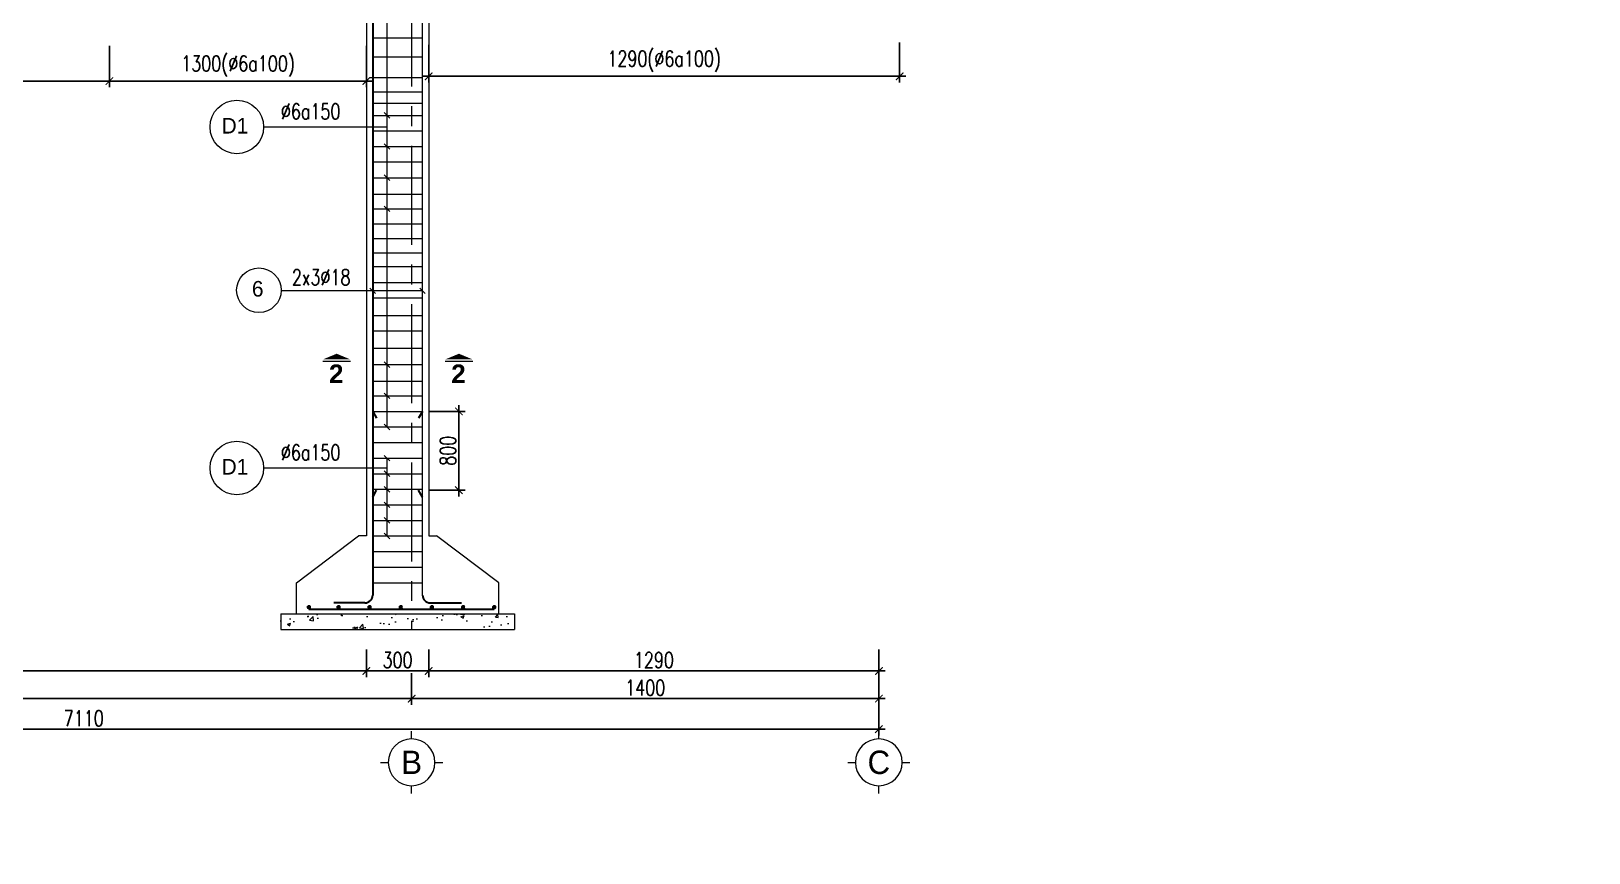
# Model space of a CAD drawing. Header units: millimetres. Extents: x -94324 to 105676, y -98316 to 125800.
# Drawn here: x -24302 to -14301, y 24552 to 29826 of the extents above; entities that cross this region are included whole.
import ezdxf
from ezdxf.enums import TextEntityAlignment as Align

# ---------------------------------------------------------------- set-up
doc = ezdxf.new("R2010")
doc.units = ezdxf.units.MM
doc.header["$MEASUREMENT"] = 0
doc.linetypes.add('CENTER', pattern=[50.8, 31.75, -6.35, 6.35, -6.35])
doc.layers.get('0').update_dxf_attribs({"lineweight": 20})
for name, color, linetype, lineweight in [('7', 7, 'Continuous', 20), ('8', 8, 'Continuous', 13), ('bao', 4, 'Continuous', 20), ('Dim', 8, 'Continuous', 15), ('THEP', 3, 'Continuous', 18), ('thepchu', 1, 'Continuous', 30), ('Truc', 8, 'CENTER', 9)]:
    doc.layers.add(name, color=color, linetype=linetype, lineweight=lineweight)
doc.layers.add('TEXT', color=3, linetype='Continuous')
doc.styles.add('.VnAvantH', font='', dxfattribs={"width": 0.9})
doc.styles.add('.VnHelvetlnsH', font='')
doc.styles.add('ROMANS', font='romans.shx', dxfattribs={"width": 0.75, "bigfont": 'vns.shx'})
doc.styles.add('romans.shx', font='romans.shx', dxfattribs={"width": 0.75, "bigfont": 'vns.shx'})
doc.styles.add('VNAVANTH', font='')
doc.styles.get('.VnAvantH').set_extended_font_data('.VnAvantH')
doc.styles.get('.VnHelvetlnsH').set_extended_font_data('.VnHelvetInsH', bold=True)
doc.styles.get('VNAVANTH').set_extended_font_data('.VnAvantH')
doc.dimstyles.new('1-40', dxfattribs={"dimscale": 40, "dimtxt": 2.5, "dimasz": 1.2, "dimexe": 1, "dimexo": 0, "dimgap": 0.5, "dimtad": 1, "dimdec": 0, "dimzin": 0, "dimdsep": 46, "dimtxsty": 'romans.shx', "dimblk": 'ARCHTICK', "dimcen": 0.09, "dimdle": 1, "dimclrd": 8, "dimclre": 8, "dimclrt": 3, "dimadec": 0, "dimazin": 0, "dimtfac": 1, "dimtdec": 0, "dimtix": 1, "dimtmove": 0, "dimatfit": 3, "dimfxl": 1, "dimtolj": 1, "dimtzin": 0, "dimarcsym": 0})

# ---------------------------------------------------------------- blocks, each defined once
blk = doc.blocks.new('_ArchTick')
at = {"layer": 'Dim', "color": 0, "const_width": 0.15}
blk.add_lwpolyline([(-0.5, -0.5), (0.5, 0.5)], dxfattribs=at)
blk = doc.blocks.new('*D21')
at = {"layer": 'Defpoints', "color": 0, "transparency": 16777216}
for p in [(-27070, 29733), (-23800, 29733), (-23800, 29506)]:
    blk.add_point(p, dxfattribs=at)
at = {"layer": 'Dim', "color": 8, "lineweight": -2, "transparency": 16777216}
for p, q in [((-27070, 29733), (-27070, 29466)), ((-23800, 29733), (-23800, 29466)), ((-27110, 29506), (-23760, 29506))]:
    blk.add_line(p, q, dxfattribs=at)
at = {"layer": 'Dim', "color": 8, "lineweight": -2, "transparency": 16777216, "xscale": 48, "yscale": 48, "zscale": 48, "rotation": 180}
blk.add_blockref('_ArchTick', (-27070, 29506), dxfattribs=at)
at = {"layer": 'Dim', "color": 8, "lineweight": -2, "transparency": 16777216, "xscale": 48, "yscale": 48, "zscale": 48}
blk.add_blockref('_ArchTick', (-23800, 29506), dxfattribs=at)
at = {"layer": 'Dim', "color": 3, "transparency": 16777216, "insert": (-25434, 29602), "char_height": 100, "attachment_point": 5, "style": 'romans.shx'}
blk.add_mtext('\\A1;2620(%%C6a200)', dxfattribs=at)
blk = doc.blocks.new('*D22')
at = {"layer": 'Defpoints', "color": 0, "transparency": 16777216}
for p in [(-23800, 29733), (-22150, 29733), (-22150, 29506)]:
    blk.add_point(p, dxfattribs=at)
at = {"layer": 'Dim', "color": 8, "lineweight": -2, "transparency": 16777216}
for p, q in [((-23800, 29733), (-23800, 29466)), ((-22150, 29733), (-22150, 29466)), ((-23840, 29506), (-22110, 29506))]:
    blk.add_line(p, q, dxfattribs=at)
at = {"layer": 'Dim', "color": 8, "lineweight": -2, "transparency": 16777216, "xscale": 48, "yscale": 48, "zscale": 48, "rotation": 180}
blk.add_blockref('_ArchTick', (-23800, 29506), dxfattribs=at)
at = {"layer": 'Dim', "color": 8, "lineweight": -2, "transparency": 16777216, "xscale": 48, "yscale": 48, "zscale": 48}
blk.add_blockref('_ArchTick', (-22150, 29506), dxfattribs=at)
at = {"layer": 'Dim', "color": 3, "transparency": 16777216, "insert": (-22974, 29602), "char_height": 100, "attachment_point": 5, "style": 'romans.shx'}
blk.add_mtext('\\A1;1300(%%C6a100)', dxfattribs=at)
blk = doc.blocks.new('*D24')
at = {"layer": 'Defpoints', "color": 0, "transparency": 16777216}
for p in [(-21750, 29738), (-18726, 29754), (-18726, 29537)]:
    blk.add_point(p, dxfattribs=at)
at = {"layer": 'Dim', "color": 8, "lineweight": -2, "transparency": 16777216}
for p, q in [((-21750, 29738), (-21750, 29497)), ((-18726, 29754), (-18726, 29497)), ((-21790, 29537), (-18686, 29537))]:
    blk.add_line(p, q, dxfattribs=at)
at = {"layer": 'Dim', "color": 8, "lineweight": -2, "transparency": 16777216, "xscale": 48, "yscale": 48, "zscale": 48, "rotation": 180}
blk.add_blockref('_ArchTick', (-21750, 29537), dxfattribs=at)
at = {"layer": 'Dim', "color": 8, "lineweight": -2, "transparency": 16777216, "xscale": 48, "yscale": 48, "zscale": 48}
blk.add_blockref('_ArchTick', (-18726, 29537), dxfattribs=at)
at = {"layer": 'Dim', "color": 3, "transparency": 16777216, "insert": (-20238, 29633), "char_height": 100, "attachment_point": 5, "style": 'romans.shx'}
blk.add_mtext('\\A1;1290(%%C6a100)', dxfattribs=at)
blk = doc.blocks.new('thep')
at = {"layer": 'thepchu'}
for p, q in [((-0.5, 0), (0.5, 0)), ((-0.35, 0.35), (0.35, -0.35)), ((0.35, 0.35), (-0.35, -0.35)), ((0, 0.5), (0, -0.5))]:
    blk.add_line(p, q, dxfattribs=at)
at = {"layer": 'thepchu', "const_width": 0.0833}
blk.add_lwpolyline([(-0.5, 0, 1), (0.5, 0, 1), (-0.5, 0, 1)], format="xyb", dxfattribs=at)
blk = doc.blocks.new('mc')
at = {"color": 1, "ltscale": 2}
blk.add_line((2.21, 1.22), (-2.21, 1.22), dxfattribs=at)
blk.add_lwpolyline([(0, 0, 0, 4.29, 0), (0, 0.89, 2.5, 2.5, 0)], format="xyseb", dxfattribs=at)
at = {"style": '.VnHelvetlnsH'}
blk.add_attdef('1', text='', height=3, dxfattribs=at).set_placement((0.07, 3.22), align=Align.MIDDLE_CENTER)
blk = doc.blocks.new('*D90')
at = {"layer": 'Defpoints', "color": 0, "transparency": 16777216}
for p in [(-28959.5, 25705), (-21859.5, 25705), (-21859.5, 25542)]:
    blk.add_point(p, dxfattribs=at)
at = {"layer": 'Dim', "color": 8, "lineweight": -2, "transparency": 16777216}
for p, q in [((-28959.5, 25705), (-28959.5, 25502)), ((-21859.5, 25705), (-21859.5, 25502)), ((-28999.5, 25542), (-21819.5, 25542))]:
    blk.add_line(p, q, dxfattribs=at)
at = {"layer": 'Dim', "color": 8, "lineweight": -2, "transparency": 16777216, "xscale": 48, "yscale": 48, "zscale": 48, "rotation": 180}
blk.add_blockref('_ArchTick', (-28959.5, 25542), dxfattribs=at)
at = {"layer": 'Dim', "color": 8, "lineweight": -2, "transparency": 16777216, "xscale": 48, "yscale": 48, "zscale": 48}
blk.add_blockref('_ArchTick', (-21859.5, 25542), dxfattribs=at)
at = {"layer": 'Dim', "color": 3, "transparency": 16777216, "insert": (-25409.5, 25612), "char_height": 100, "attachment_point": 5, "style": 'romans.shx'}
blk.add_mtext('\\A1;5600', dxfattribs=at)
blk = doc.blocks.new('*D91')
at = {"layer": 'Defpoints', "color": 0, "transparency": 16777216}
for p in [(-21859.5, 25705), (-18859.5, 25705), (-18859.5, 25542)]:
    blk.add_point(p, dxfattribs=at)
at = {"layer": 'Dim', "color": 8, "lineweight": -2, "transparency": 16777216}
for p, q in [((-21859.5, 25705), (-21859.5, 25502)), ((-18859.5, 25705), (-18859.5, 25502)), ((-21899.5, 25542), (-18819.5, 25542))]:
    blk.add_line(p, q, dxfattribs=at)
at = {"layer": 'Dim', "color": 8, "lineweight": -2, "transparency": 16777216, "xscale": 48, "yscale": 48, "zscale": 48, "rotation": 180}
blk.add_blockref('_ArchTick', (-21859.5, 25542), dxfattribs=at)
at = {"layer": 'Dim', "color": 8, "lineweight": -2, "transparency": 16777216, "xscale": 48, "yscale": 48, "zscale": 48}
blk.add_blockref('_ArchTick', (-18859.5, 25542), dxfattribs=at)
at = {"layer": 'Dim', "color": 3, "transparency": 16777216, "insert": (-20359.5, 25612), "char_height": 100, "attachment_point": 5, "style": 'romans.shx'}
blk.add_mtext('\\A1;1400', dxfattribs=at)
blk = doc.blocks.new('*D92')
at = {"layer": 'Defpoints', "color": 0, "transparency": 16777216}
for p in [(-29069.5, 25560.5), (-18859.5, 25549), (-18859.5, 25345.5)]:
    blk.add_point(p, dxfattribs=at)
at = {"layer": 'Dim', "color": 8, "lineweight": -2, "transparency": 16777216}
for p, q in [((-29069.5, 25560.5), (-29069.5, 25305.5)), ((-18859.5, 25549), (-18859.5, 25305.5)), ((-29109.5, 25345.5), (-18819.5, 25345.5))]:
    blk.add_line(p, q, dxfattribs=at)
at = {"layer": 'Dim', "color": 8, "lineweight": -2, "transparency": 16777216, "xscale": 48, "yscale": 48, "zscale": 48, "rotation": 180}
blk.add_blockref('_ArchTick', (-29069.5, 25345.5), dxfattribs=at)
at = {"layer": 'Dim', "color": 8, "lineweight": -2, "transparency": 16777216, "xscale": 48, "yscale": 48, "zscale": 48}
blk.add_blockref('_ArchTick', (-18859.5, 25345.5), dxfattribs=at)
at = {"layer": 'Dim', "color": 3, "transparency": 16777216, "insert": (-23964.5, 25415.5), "char_height": 100, "attachment_point": 5, "style": 'romans.shx'}
blk.add_mtext('\\A1;7110', dxfattribs=at)
blk = doc.blocks.new('*D94')
at = {"layer": 'Defpoints', "color": 0, "transparency": 16777216}
for p in [(-28719.5, 25857.5), (-22149.5, 25857.5), (-22149.5, 25719.5)]:
    blk.add_point(p, dxfattribs=at)
at = {"layer": 'Dim', "color": 8, "lineweight": -2, "transparency": 16777216}
for p, q in [((-28719.5, 25857.5), (-28719.5, 25679.5)), ((-22149.5, 25857.5), (-22149.5, 25679.5)), ((-28759.5, 25719.5), (-22109.5, 25719.5))]:
    blk.add_line(p, q, dxfattribs=at)
at = {"layer": 'Dim', "color": 8, "lineweight": -2, "transparency": 16777216, "xscale": 48, "yscale": 48, "zscale": 48, "rotation": 180}
blk.add_blockref('_ArchTick', (-28719.5, 25719.5), dxfattribs=at)
at = {"layer": 'Dim', "color": 8, "lineweight": -2, "transparency": 16777216, "xscale": 48, "yscale": 48, "zscale": 48}
blk.add_blockref('_ArchTick', (-22149.5, 25719.5), dxfattribs=at)
at = {"layer": 'Dim', "color": 3, "transparency": 16777216, "insert": (-25434.5, 25789.5), "char_height": 100, "attachment_point": 5, "style": 'romans.shx'}
blk.add_mtext('\\A1;{\\W0.8;5220}', dxfattribs=at)
blk = doc.blocks.new('*D95')
at = {"layer": 'Defpoints', "color": 0, "transparency": 16777216}
for p in [(-22149.5, 25857.5), (-21749.5, 25857.5), (-21749.5, 25719.5)]:
    blk.add_point(p, dxfattribs=at)
at = {"layer": 'Dim', "color": 8, "lineweight": -2, "transparency": 16777216}
for p, q in [((-22149.5, 25857.5), (-22149.5, 25679.5)), ((-21749.5, 25857.5), (-21749.5, 25679.5)), ((-22189.5, 25719.5), (-21709.5, 25719.5))]:
    blk.add_line(p, q, dxfattribs=at)
at = {"layer": 'Dim', "color": 8, "lineweight": -2, "transparency": 16777216, "xscale": 48, "yscale": 48, "zscale": 48, "rotation": 180}
blk.add_blockref('_ArchTick', (-22149.5, 25719.5), dxfattribs=at)
at = {"layer": 'Dim', "color": 8, "lineweight": -2, "transparency": 16777216, "xscale": 48, "yscale": 48, "zscale": 48}
blk.add_blockref('_ArchTick', (-21749.5, 25719.5), dxfattribs=at)
at = {"layer": 'Dim', "color": 3, "transparency": 16777216, "insert": (-21949.5, 25789.5), "char_height": 100, "attachment_point": 5, "style": 'romans.shx'}
blk.add_mtext('\\A1;300', dxfattribs=at)
blk = doc.blocks.new('*D96')
at = {"layer": 'Defpoints', "color": 0, "transparency": 16777216}
for p in [(-21749.5, 25857.5), (-18858.5, 25857.5), (-18858.5, 25719.5)]:
    blk.add_point(p, dxfattribs=at)
at = {"layer": 'Dim', "color": 8, "lineweight": -2, "transparency": 16777216}
for p, q in [((-21749.5, 25857.5), (-21749.5, 25679.5)), ((-18858.5, 25857.5), (-18858.5, 25679.5)), ((-21789.5, 25719.5), (-18818.5, 25719.5))]:
    blk.add_line(p, q, dxfattribs=at)
at = {"layer": 'Dim', "color": 8, "lineweight": -2, "transparency": 16777216, "xscale": 48, "yscale": 48, "zscale": 48, "rotation": 180}
blk.add_blockref('_ArchTick', (-21749.5, 25719.5), dxfattribs=at)
at = {"layer": 'Dim', "color": 8, "lineweight": -2, "transparency": 16777216, "xscale": 48, "yscale": 48, "zscale": 48}
blk.add_blockref('_ArchTick', (-18858.5, 25719.5), dxfattribs=at)
at = {"layer": 'Dim', "color": 3, "transparency": 16777216, "insert": (-20304, 25789.5), "char_height": 100, "attachment_point": 5, "style": 'romans.shx'}
blk.add_mtext('\\A1;1290', dxfattribs=at)
blk = doc.blocks.new('SH')
at = {"layer": '8'}
for p, q in [((0, 20), (0, 0)), ((0, 20), (0, 0)), ((-80, -60), (-60, -60)), ((-80, -60), (-60, -60)), ((60, -60), (80, -60)), ((60, -60), (80, -60)), ((0, -120), (0, -140)), ((0, -120), (0, -140))]:
    blk.add_line(p, q, dxfattribs=at)
blk.add_circle((0, -60), 60, dxfattribs=at)
at = {"layer": 'TEXT', "style": '.VnAvantH'}
blk.add_attdef('SH', text='', height=60, dxfattribs=at).set_placement((0, -60), align=Align.MIDDLE_CENTER)
blk = doc.blocks.new('*D364')
at = {"layer": 'Defpoints', "color": 0, "transparency": 16777216}
for p in [(-21749.5, 27386), (-21556, 27386), (-21749.5, 26880)]:
    blk.add_point(p, dxfattribs=at)
at = {"layer": 'THEP', "color": 8, "lineweight": -2, "transparency": 16777216}
for p, q in [((-21556, 26840), (-21556, 27426)), ((-21749.5, 27386), (-21516, 27386)), ((-21749.5, 26880), (-21516, 26880))]:
    blk.add_line(p, q, dxfattribs=at)
at = {"layer": 'THEP', "color": 8, "lineweight": -2, "transparency": 16777216, "xscale": 48, "yscale": 48, "zscale": 48}
for p, rotation in [((-21556, 27386), 90), ((-21556, 26880), 270)]:
    blk.add_blockref('_ArchTick', p, dxfattribs=dict(at, rotation=rotation))
at = {"layer": 'THEP', "color": 3, "transparency": 16777216, "insert": (-21626, 27133), "char_height": 100, "attachment_point": 5, "rotation": 90, "style": 'romans.shx'}
blk.add_mtext('\\A1;800', dxfattribs=at)

msp = doc.modelspace()

# ---------------------------------------------------------------- hatches: boundary and pattern name
at = {"layer": 'Dim'}
h = msp.add_hatch(dxfattribs=at)
h.set_pattern_fill('AR-CONC', color=256, scale=30, style=0)
h.set_pattern_definition([(50, (0, 0), (215.1781, -18.8256), [22.5, -247.5]), (355, (0, 0), (-41.6254, 225.6576), [18, -198]), (100.4514, (17.93, -1.57), (173.5528, 206.8319), [19.122, -210.3426]), (46.1842, (0, 60), (320.1723, -49.6557), [33.75, -371.25]), (96.6356, (26.68, 55.86), (280.3988, 292.2354), [28.683, -315.514]), (351.1842, (0, 60), (280.3986, 292.2356), [27, -297]), (21, (30, 45), (179.0721, -120.7857), [22.5, -247.5]), (326, (30, 45), (72.9946, 217.545), [18, -198]), (71.4514, (44.92, 34.93), (252.0668, 96.7591), [19.122, -210.3426]), (37.5, (0, 0), (3.64796, 99.86816), [0, -195.6, 0, -201, 0, -198.75]), (7.5, (0, 0), (78.92086, 118.3235), [0, -114.6, 0, -191.1, 0, -75.75]), (327.5, (-66.9, 0), (160.14673, -6.76646), [0, -75, 0, -234, 0, -310.5]), (317.5, (-96.9, 0), (174.95585, 30.0315), [0, -97.5, 0, -155.4, 0, -220.5])])
h.paths.add_polyline_path([(-21199.5, 25986), (-21199.5, 26086), (-22699.5, 26086), (-22699.5, 25986)])

# ---------------------------------------------------------------- linework, layer by layer
at = {"layer": '7'}
msp.add_circle((5675.5, 1684), 100000, dxfattribs=at)
at = {"layer": '8'}
for p, q in [((-22017, 27286), (-22017, 30286)), ((-21999.3, 29268.3), (-22034.7, 29303.7)), ((-21999.3, 29068.3), (-22034.7, 29103.7)), ((-21999.3, 28868.3), (-22034.7, 28903.7)), ((-21999.3, 28668.3), (-22034.7, 28703.7)), ((-22091.8, 28142.3), (-22127.2, 28177.7)), ((-21771.8, 28142.3), (-21807.2, 28177.7)), ((-21999.3, 27668.3), (-22034.7, 27703.7)), ((-21999.3, 27468.3), (-22034.7, 27503.7)), ((-21999.3, 27268.3), (-22034.7, 27303.7)), ((-21999.3, 27068.3), (-22034.7, 27103.7)), ((-22017, 26586), (-22017, 27086)), ((-21999.3, 26968.3), (-22034.7, 27003.7)), ((-21999.3, 26868.3), (-22034.7, 26903.7)), ((-21999.3, 26768.3), (-22034.7, 26803.7)), ((-21999.3, 26668.3), (-22034.7, 26703.7)), ((-21999.3, 26568.3), (-22034.7, 26603.7))]:
    msp.add_line(p, q, dxfattribs=at)
at = {"layer": 'bao'}
for p, q in [((-21749.5, 30586), (-21749.5, 26586)), ((-22149.5, 30286), (-22149.5, 26586)), ((-22599.5, 26286), (-22199.5, 26586)), ((-22149.5, 26586), (-22199.5, 26586)), ((-21749.5, 26586), (-21699.5, 26586)), ((-21299.5, 26286), (-21699.5, 26586)), ((-22599.5, 26086), (-22599.5, 26286)), ((-21299.5, 26086), (-21299.5, 26286)), ((-22699.5, 26086), (-21199.5, 26086)), ((-22699.5, 26086), (-22699.5, 25986))]:
    msp.add_line(p, q, dxfattribs=at)
at = {"layer": 'Dim'}
for p in [(-21199.5, 26086), (-22699.5, 25986)]:
    msp.add_line(p, (-21199.5, 25986), dxfattribs=at)
at = {"layer": 'THEP'}
for p, q in [((-21789.5, 26206.6), (-21789.5, 34386)), ((-22109.5, 29784.5), (-21789.5, 29784.5)), ((-22109.5, 29661.5), (-21789.5, 29661.5)), ((-22125.5, 29529.5), (-21789.5, 29529.5)), ((-22109.5, 29438), (-21789.5, 29438)), ((-22109.5, 29364), (-21789.5, 29364)), ((-22017, 29210.5), (-22803.5, 29210.5)), ((-22109.5, 29286), (-21789.5, 29286)), ((-22109.5, 29186.5), (-21789.5, 29186.5)), ((-22109.5, 29086), (-21789.5, 29086)), ((-22109.5, 28988), (-21789.5, 28988)), ((-22109.5, 28886), (-21789.5, 28886)), ((-22109.5, 28779.5), (-21789.5, 28779.5)), ((-22109.5, 28686), (-21789.5, 28686)), ((-22109.5, 28589), (-21789.5, 28589)), ((-22109.5, 28495), (-21789.5, 28495)), ((-22109.5, 28403), (-21789.5, 28403)), ((-22109.5, 28316.5), (-21789.5, 28316.5)), ((-22109.5, 28213.5), (-21789.5, 28213.5)), ((-21789.5, 28160), (-22697, 28160)), ((-22109.5, 28115.5), (-21789.5, 28115.5)), ((-22109.5, 28000.5), (-21789.5, 28000.5)), ((-22109.5, 27902.5), (-21789.5, 27902.5)), ((-22109.5, 27792), (-21789.5, 27792)), ((-22109.5, 27686), (-21789.5, 27686)), ((-22109.5, 27579), (-21789.5, 27579)), ((-22109.5, 27486), (-21789.5, 27486)), ((-22109.5, 27386), (-21789.5, 27386)), ((-22109.5, 27286), (-21789.5, 27286)), ((-22109.5, 27186.5), (-21789.5, 27186.5)), ((-22017, 27021.4), (-22803.5, 27021.4)), ((-22109.5, 27086), (-21789.5, 27086)), ((-22109.5, 26986), (-21789.5, 26986)), ((-22109.5, 26886), (-21789.5, 26886)), ((-22109.5, 26786), (-21789.5, 26786)), ((-22109.5, 26686), (-21789.5, 26686)), ((-22109.5, 26586), (-21789.5, 26586)), ((-22109.5, 26486), (-21789.5, 26486)), ((-22109.5, 26386), (-21789.5, 26386)), ((-22109.5, 26286), (-21789.5, 26286))]:
    msp.add_line(p, q, dxfattribs=at)
for centre, radius in [((-22981.5, 29211.5), 172), ((-22840, 28163.5), 143), ((-22981.5, 27022.4), 172)]:
    msp.add_circle(centre, radius, dxfattribs=at)
at = {"layer": 'thepchu'}
for p, q in [((-22109.5, 34386), (-22109.5, 26206.6)), ((-22109.5, 27386), (-22084.5, 27342.7)), ((-21789.5, 27386), (-21814.5, 27342.7)), ((-22109.5, 26836), (-22084.5, 26879.3)), ((-21789.5, 26836), (-21814.5, 26879.3)), ((-22519.5, 26116), (-21329.5, 26116)), ((-22159.5, 26156.6), (-22359.5, 26156.6)), ((-21739.5, 26156.6), (-21539.5, 26156.6))]:
    msp.add_line(p, q, dxfattribs=at)
for centre, start, end in [((-22159.5, 26206.6), 270, 0), ((-21739.5, 26206.6), 180, 270)]:
    msp.add_arc(centre, 50, start, end, dxfattribs=at)
at = {"layer": 'Truc', "ltscale": 20}
msp.add_line((-21859.5, 35186), (-21859.5, 25986), dxfattribs=at)

# ---------------------------------------------------------------- block references
ref = msp.add_blockref('mc', (-22340.9, 27755.9), dxfattribs=dict(xscale=40, yscale=40, zscale=40, rotation=180))
ref.add_attrib('1', '2', dxfattribs={"height": 120, "style": '.VnHelvetlnsH'}).set_placement((-22343.6, 27627), align=Align.MIDDLE_CENTER)
ref = msp.add_blockref('mc', (-21555.7, 27755.9), dxfattribs=dict(xscale=40, yscale=40, zscale=40, rotation=180))
ref.add_attrib('1', '2', dxfattribs={"height": 120, "style": '.VnHelvetlnsH'}).set_placement((-21558.4, 27627), align=Align.MIDDLE_CENTER)
at = {"layer": 'bao'}
ref = msp.add_blockref('SH', (-21859.5, 24983), dxfattribs=dict(at, xscale=-2.5, yscale=2.5, zscale=2.5, rotation=180))
ref.add_attrib('SH', 'b', dxfattribs={"layer": 'TEXT', "height": 150, "style": '.VnAvantH'}).set_placement((-21859.5, 25133.2), align=Align.MIDDLE_CENTER)
ref = msp.add_blockref('SH', (-18859.5, 24983), dxfattribs=dict(at, xscale=-2.5, yscale=2.5, zscale=2.5, rotation=180))
ref.add_attrib('SH', 'c', dxfattribs={"layer": 'TEXT', "height": 150, "style": '.VnAvantH'}).set_placement((-18859.5, 25133.2), align=Align.MIDDLE_CENTER)
at = {"layer": 'thepchu', "yscale": 25, "zscale": 25}
for p, xscale in [((-22519.5, 26128.5), -25), ((-22329.5, 26128.5), -25), ((-22129.5, 26128.5), -25), ((-21929.5, 26128.5), -25), ((-21729.5, 26128.5), 25), ((-21529.5, 26128.5), 25), ((-21329.5, 26128.5), 25)]:
    msp.add_blockref('thep', p, dxfattribs=dict(at, xscale=xscale))

# ---------------------------------------------------------------- texts
at = {"layer": 'THEP', "char_height": 100, "attachment_point": 3}
for s, width, insert, style in [('Ø6a150', 287, (-22316.5, 29361.5), 'ROMANS'), ('D1', 158.5, (-22908.4, 29269.4), 'VNAVANTH'), ('6', 158.5, (-22810.6, 28222.7), 'VNAVANTH'), ('2x3Ø18', 287, (-22251.9, 28296.7), 'ROMANS'), ('Ø6a150', 287, (-22316.5, 27172.4), 'ROMANS'), ('D1', 158.5, (-22908.4, 27080.3), 'VNAVANTH')]:
    msp.add_mtext_dynamic_manual_height_columns(s, width=width, gutter_width=500, heights=[0], dxfattribs=dict(at, insert=insert, style=style))

# ---------------------------------------------------------------- dimensions: what is measured, and where the dimension line sits
at = {"layer": 'Dim'}
for base, p1, p2, text, picture, middle in [((-23799.5, 29505.5), (-27069.5, 29733), (-23799.5, 29733), '2620(%%C6a200)', '*D21', (-25434.5, 29601.7)), ((-22149.5, 29505.5), (-23799.5, 29733), (-22149.5, 29733), '1300(%%C6a100)', '*D22', (-22974.5, 29601.7)), ((-22149.5, 25719.5), (-28719.5, 25857.5), (-22149.5, 25857.5), '{\\W0.8;5220}', '*D94', (-25434.5, 25789.5)), ((-21749.5, 25719.5), (-22149.5, 25857.5), (-21749.5, 25857.5), '300', '*D95', (-21949.5, 25789.5)), ((-18858.5, 25719.5), (-21749.5, 25857.5), (-18858.5, 25857.5), '1290', '*D96', (-20304, 25789.5)), ((-21859.5, 25542), (-28959.5, 25705), (-21859.5, 25705), '5600', '*D90', (-25409.5, 25612)), ((-18859.5, 25542), (-21859.5, 25705), (-18859.5, 25705), '1400', '*D91', (-20359.5, 25612)), ((-18859.5, 25345.5), (-29069.5, 25560.5), (-18859.5, 25549), '7110', '*D92', (-23964.5, 25415.5))]:
    dim = msp.add_linear_dim(base=base, p1=p1, p2=p2, text=text, dimstyle='1-40', override={"dimtmove": 1}, dxfattribs=at)
    dim.commit()
    dim.dimension.update_dxf_attribs({"geometry": picture, "text_midpoint": middle})
dim = msp.add_linear_dim(base=(-18725.5, 29536.6), p1=(-21749.5, 29738.1), p2=(-18725.5, 29754.5), text='1290(%%C6a100)', dimstyle='1-40', dxfattribs=at)
dim.commit()
dim.dimension.update_dxf_attribs({"geometry": '*D24', "text_midpoint": (-20237.5, 29632.8)})
at = {"layer": 'THEP'}
dim = msp.add_linear_dim(base=(-21556, 27386), p1=(-21749.5, 26880), p2=(-21749.5, 27386), angle=90, text='800', dimstyle='1-40', dxfattribs=at)
dim.commit()
dim.dimension.update_dxf_attribs({"geometry": '*D364', "text_midpoint": (-21626, 27133)})

doc.saveas('drawing.dxf')
